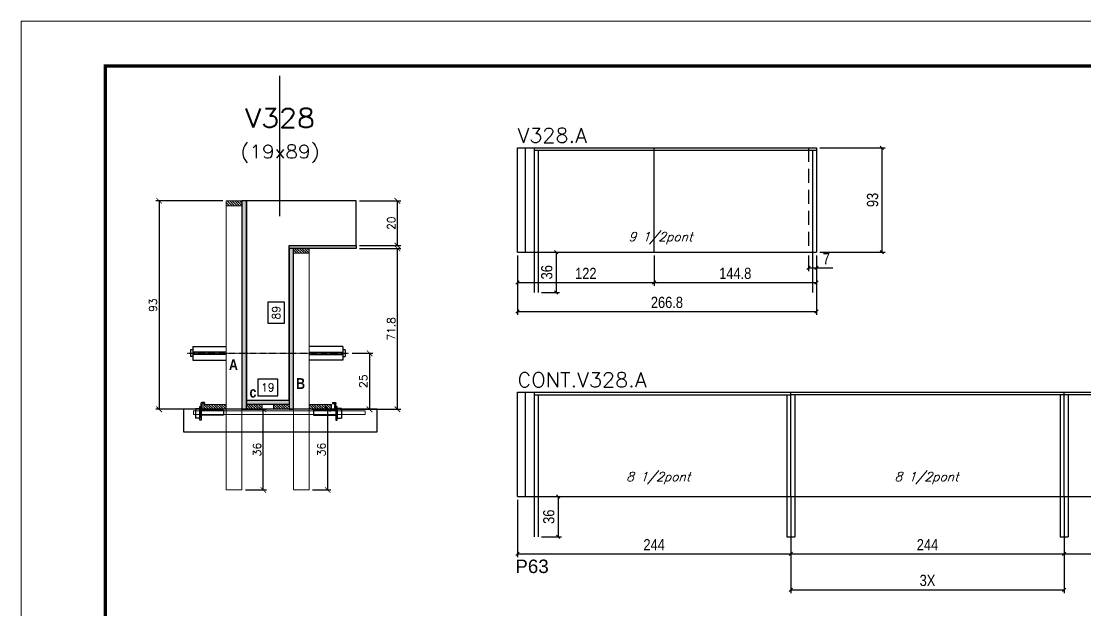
# Model space of a CAD drawing. Extents: x 137137 to 143418, y 10464 to 34486.
# Drawn here: x 137137 to 138087, y 29366 to 29891 of the extents above; entities that cross this region are included whole.
import ezdxf
from ezdxf.enums import TextEntityAlignment as Align

# ---------------------------------------------------------------- set-up
doc = ezdxf.new("R2010")
doc.units = 0
doc.linetypes.add('DASHED', pattern=[0.75, 0.5, -0.25])
doc.linetypes.add('HIDDEN', pattern=[0.375, 0.25, -0.125])
for name, color, linetype in [('5', 5, 'Continuous'), ('barrote', 251, 'Continuous'), ('COTA', 241, 'Continuous'), ('Cota Seção (2x)', 4, 'Continuous'), ('detalhes', 4, 'Continuous'), ('Painéis', 200, 'Continuous'), ('presilha', 1, 'Continuous'), ('SARR_2.2x7', 40, 'Continuous'), ('SARR_3.5x7', 81, 'Continuous'), ('TENSOR', 3, 'Continuous'), ('texto', 7, 'Continuous'), ('Texto de Titulo', 7, 'Continuous'), ('Texto Qtd Sarr', 242, 'Continuous')]:
    doc.layers.add(name, color=color, linetype=linetype)
for name, color, linetype, lineweight in [('CONCRETO', 251, 'Continuous', 25), ('Folhas', 255, 'Continuous', 9), ('Hachura', 251, 'Continuous', 9), ('Madeira', 126, 'Continuous', 18), ('SARRAFO DE PRESSAO', 251, 'DASHED', 9), ('SCO-___-LAJ', 2, 'Continuous', 0), ('Texto Seção', 7, 'Continuous', 15)]:
    doc.layers.add(name, color=color, linetype=linetype, lineweight=lineweight)
doc.styles.add('COTA TECNICA', font='techl___.ttf', dxfattribs={"height": 10})
doc.styles.add('REGUA-120', font='ROMANS.shx', dxfattribs={"height": 15})
doc.styles.add('Romans', font='romans.shx')
doc.styles.get("Standard").update_dxf_attribs({"font": 'arial.ttf'})
doc.styles.add('TECNICA', font='techb___.ttf', dxfattribs={"height": 10})
doc.dimstyles.new('Cota Seção (2x)', dxfattribs={"dimtxt": 7, "dimasz": 5, "dimexe": 3, "dimexo": 3, "dimgap": 2, "dimtad": 3, "dimdec": 1, "dimlfac": 0.5, "dimzin": 12, "dimdsep": 46, "dimtxsty": 'Romans', "dimblk": 'ARCHTICK', "dimcen": 0, "dimclrd": 4, "dimclre": 4, "dimclrt": 1, "dimadec": 1, "dimazin": 3, "dimtfac": 1, "dimtdec": 1, "dimtmove": 0, "dimatfit": 3, "dimldrblk": 'OBLIQUE', "dimfxl": 1, "dimtolj": 1, "dimtzin": 12, "dimarcsym": 0})
doc.dimstyles.new('Cota Seção interna', dxfattribs={"dimtxt": 7, "dimasz": 6, "dimexe": 0.18, "dimexo": 2, "dimgap": -4, "dimtad": 3, "dimdec": 1, "dimlfac": 0.5, "dimzin": 12, "dimdsep": 46, "dimtxsty": 'Romans', "dimblk": 'ARCHTICK', "dimcen": 0.09, "dimse1": 1, "dimse2": 1, "dimsd1": 1, "dimsd2": 1, "dimclrd": 180, "dimclre": 5, "dimclrt": 1, "dimadec": 0, "dimazin": 3, "dimtfac": 1, "dimtdec": 1, "dimtofl": 0, "dimtmove": 0, "dimatfit": 3, "dimldrblk": 'ARCHTICK', "dimfxl": 1, "dimtolj": 1, "dimtzin": 0, "dimarcsym": 0})
doc.dimstyles.new('PAINEL', dxfattribs={"dimtxt": 10, "dimasz": 3, "dimexe": 3, "dimexo": 3, "dimgap": 3, "dimtad": 1, "dimdec": 1, "dimzin": 12, "dimdsep": 46, "dimtxsty": 'COTA TECNICA', "dimblk1": 'OBLIQUE', "dimblk2": 'OBLIQUE', "dimsah": 1, "dimcen": 0.9, "dimclrd": 4, "dimclre": 4, "dimclrt": 240, "dimadec": 1, "dimazin": 3, "dimtfac": 1, "dimtdec": 1, "dimtmove": 0, "dimatfit": 3, "dimfxl": 1, "dimtolj": 1, "dimtzin": 12, "dimarcsym": 0})

# ---------------------------------------------------------------- blocks, each defined once
blk = doc.blocks.new('9999999999')
at = {"layer": 'Folhas'}
blk.add_lwpolyline([(98138.98, 34190.21), (99623.98, 34190.21), (99623.98, 35240.21), (98138.98, 35240.21)], close=True, dxfattribs=at)
at = {"layer": 'Folhas', "color": 30, "const_width": 3}
blk.add_lwpolyline([(98213.98, 34230.21), (99583.98, 34230.21), (99583.98, 35200.21), (98213.98, 35200.21)], close=True, dxfattribs=at)
blk = doc.blocks.new('titulo1')
at = {"layer": 'Defpoints', "color": 252, "linetype": 'HIDDEN', "ltscale": 2}
blk.add_line((0, 0), (0, 125), dxfattribs=at)
at = {"layer": 'Defpoints', "style": 'Romans', "oblique": 15}
blk.add_attdef('FOLHA', text='', height=10, dxfattribs=at).set_placement((0, 15.58), align=Align.MIDDLE_CENTER)
at = {"layer": 'Texto Qtd Sarr', "color": 3, "style": 'Romans', "oblique": 15}
for tag, height, p in [('TITULO', 17, (0, 71.45)), ('SEÇÃO', 12, (0, 41.55))]:
    blk.add_attdef(tag, text='', height=height, dxfattribs=at).set_placement(p, align=Align.MIDDLE_CENTER)
blk = doc.blocks.new('_ArchTick')
at = {"color": 0, "linetype": 'ByBlock', "const_width": 0.15}
blk.add_lwpolyline([(-0.5, -0.5), (0.5, 0.5)], dxfattribs=at)
blk = doc.blocks.new('*D128')
at = {"layer": 'COTA', "color": 4, "lineweight": -2, "transparency": 16777216}
for p, q in [((137439.32, 29688.89), (137476.04, 29688.89)), ((137473.04, 29545.29), (137473.04, 29688.89)), ((137421.72, 29545.29), (137476.04, 29545.29))]:
    blk.add_line(p, q, dxfattribs=at)
at = {"layer": 'Defpoints', "color": 0, "transparency": 16777216}
for p in [(137436.32, 29688.89), (137473.04, 29688.89), (137418.72, 29545.29)]:
    blk.add_point(p, dxfattribs=at)
at = {"layer": 'COTA', "color": 4, "lineweight": -2, "transparency": 16777216, "xscale": 5, "yscale": 5, "zscale": 5}
for p, rotation in [((137473.04, 29688.89), 90), ((137473.04, 29545.29), 270)]:
    blk.add_blockref('_ArchTick', p, dxfattribs=dict(at, rotation=rotation))
at = {"layer": 'COTA', "color": 1, "transparency": 16777216, "insert": (137467.54, 29617.09), "char_height": 7, "attachment_point": 5, "rotation": 90, "style": 'Romans'}
blk.add_mtext('\\A1;71.8', dxfattribs=at)
blk = doc.blocks.new('_Oblique')
at = {"color": 0, "linetype": 'ByBlock', "lineweight": -2}
blk.add_line((-0.5, -0.5), (0.5, 0.5), dxfattribs=at)
blk = doc.blocks.new('*D129')
at = {"layer": 'COTA', "color": 4, "lineweight": -2, "transparency": 16777216}
for p, q in [((137439.32, 29731.29), (137476.04, 29731.29)), ((137473.04, 29691.29), (137473.04, 29731.29)), ((137439.32, 29691.29), (137476.04, 29691.29))]:
    blk.add_line(p, q, dxfattribs=at)
at = {"layer": 'Defpoints', "color": 0, "transparency": 16777216}
for p in [(137436.32, 29731.29), (137473.04, 29731.29), (137436.32, 29691.29)]:
    blk.add_point(p, dxfattribs=at)
at = {"layer": 'COTA', "color": 4, "lineweight": -2, "transparency": 16777216, "xscale": 5, "yscale": 5, "zscale": 5}
for p, rotation in [((137473.04, 29731.29), 90), ((137473.04, 29691.29), 270)]:
    blk.add_blockref('_ArchTick', p, dxfattribs=dict(at, rotation=rotation))
at = {"layer": 'COTA', "color": 1, "transparency": 16777216, "insert": (137467.54, 29711.29), "char_height": 7, "attachment_point": 5, "rotation": 90, "style": 'Romans'}
blk.add_mtext('\\A1;20', dxfattribs=at)
blk = doc.blocks.new('*D130')
at = {"layer": 'Cota Seção (2x)', "color": 180, "lineweight": -2, "transparency": 16777216}
for p, q in [((137372.32, 29640.99), (137357.32, 29640.99)), ((137357.32, 29640.99), (137357.32, 29621.99)), ((137372.32, 29621.99), (137372.32, 29640.99)), ((137357.32, 29621.99), (137372.32, 29621.99))]:
    blk.add_line(p, q, dxfattribs=at)
at = {"layer": 'Defpoints', "color": 0, "transparency": 16777216}
for p in [(137376.32, 29731.29), (137376.32, 29731.29), (137376.32, 29553.29)]:
    blk.add_point(p, dxfattribs=at)
at = {"layer": 'Cota Seção (2x)', "color": 1, "transparency": 16777216, "insert": (137364.82, 29631.49), "char_height": 7, "attachment_point": 5, "rotation": 90, "style": 'Romans'}
blk.add_mtext('\\A1;89', dxfattribs=at)
blk = doc.blocks.new('PRESILHA METÁLICA 1')
at = {"layer": 'presilha'}
for p, q in [((6, 15.5), (7.5, 15.5)), ((6, -2.5), (6, 15.5)), ((7.5, 10.6), (7.5, 19.9)), ((7.5, 15.5), (7.5, -2.5)), ((12, 21), (8.6, 21)), ((9, 11.6), (9, 18.9)), ((12, 19.5), (9.6, 19.5)), ((12, 21), (12, 19.5)), ((0, 13), (6, 13)), ((0, 13), (0, 0)), ((6, 0), (0, 0)), ((6, 13), (6, 0)), ((37.5, 4.1), (7.5, 4.1)), ((37.5, 11), (9.6, 11)), ((37.5, 11), (37.5, 4.1)), ((7.5, -2.5), (6, -2.5))]:
    blk.add_line(p, q, dxfattribs=at)
for centre, radius, start, end in [((8.6, 19.9), 1.14, 90, 180), ((9.6, 18.9), 0.57, 90, 180), ((9.6, 11.6), 0.57, 180, 270)]:
    blk.add_arc(centre, radius, start, end, dxfattribs=at)
blk = doc.blocks.new('*D131')
at = {"layer": 'Cota Seção (2x)', "color": 180, "lineweight": -2, "transparency": 16777216}
for p, q in [((137366.32, 29572.29), (137348.32, 29572.29)), ((137348.32, 29572.29), (137348.32, 29557.29)), ((137366.32, 29557.29), (137366.32, 29572.29)), ((137348.32, 29557.29), (137366.32, 29557.29))]:
    blk.add_line(p, q, dxfattribs=at)
at = {"layer": 'Defpoints', "color": 0, "transparency": 16777216}
for p in [(137376.32, 29553.29), (137338.32, 29545.29), (137376.32, 29545.29)]:
    blk.add_point(p, dxfattribs=at)
at = {"layer": 'Cota Seção (2x)', "color": 1, "transparency": 16777216, "insert": (137357.32, 29564.79), "char_height": 7, "attachment_point": 5, "style": 'Romans'}
blk.add_mtext('\\A1;19', dxfattribs=at)
blk = doc.blocks.new('*D132')
at = {"layer": 'COTA', "color": 4, "lineweight": -2, "transparency": 16777216}
for p, q in [((137317.32, 29731.29), (137257.35, 29731.29)), ((137260.35, 29731.29), (137260.35, 29545.29)), ((137317.32, 29545.29), (137257.35, 29545.29))]:
    blk.add_line(p, q, dxfattribs=at)
at = {"layer": 'Defpoints', "color": 0, "transparency": 16777216}
for p in [(137320.32, 29731.29), (137260.35, 29545.29), (137320.32, 29545.29)]:
    blk.add_point(p, dxfattribs=at)
at = {"layer": 'COTA', "color": 4, "lineweight": -2, "transparency": 16777216, "xscale": 5, "yscale": 5, "zscale": 5}
for p, rotation in [((137260.35, 29731.29), 90), ((137260.35, 29545.29), 270)]:
    blk.add_blockref('_ArchTick', p, dxfattribs=dict(at, rotation=rotation))
at = {"layer": 'COTA', "color": 1, "transparency": 16777216, "insert": (137254.85, 29638.29), "char_height": 7, "attachment_point": 5, "rotation": 90, "style": 'Romans'}
blk.add_mtext('\\A1;93', dxfattribs=at)
blk = doc.blocks.new('*D133')
at = {"layer": 'COTA', "color": 4, "lineweight": -2, "transparency": 16777216}
for p, q in [((137432.62, 29595.26), (137451.18, 29595.26)), ((137448.18, 29595.26), (137448.18, 29545.29)), ((137432.62, 29545.29), (137451.18, 29545.29))]:
    blk.add_line(p, q, dxfattribs=at)
at = {"layer": 'Defpoints', "color": 0, "transparency": 16777216}
for p in [(137429.62, 29595.26), (137429.62, 29545.29), (137448.18, 29545.29)]:
    blk.add_point(p, dxfattribs=at)
at = {"layer": 'COTA', "color": 4, "lineweight": -2, "transparency": 16777216, "xscale": 5, "yscale": 5, "zscale": 5}
for p, rotation in [((137448.18, 29595.26), 90), ((137448.18, 29545.29), 270)]:
    blk.add_blockref('_ArchTick', p, dxfattribs=dict(at, rotation=rotation))
at = {"layer": 'COTA', "color": 1, "transparency": 16777216, "insert": (137442.68, 29570.27), "char_height": 7, "attachment_point": 5, "rotation": 90, "style": 'Romans'}
blk.add_mtext('\\A1;25', dxfattribs=at)
blk = doc.blocks.new('*D137')
at = {"layer": 'COTA', "color": 4, "lineweight": -2, "ltscale": 25, "transparency": 16777216}
for p, q in [((137580.22, 29464.44), (137580.22, 29413.4)), ((137824.22, 29464.44), (137824.22, 29413.4)), ((137580.22, 29416.4), (137824.22, 29416.4))]:
    blk.add_line(p, q, dxfattribs=at)
at = {"layer": 'Defpoints', "color": 0, "ltscale": 25, "transparency": 16777216}
for p in [(137580.22, 29467.44), (137824.22, 29467.44), (137824.22, 29416.4)]:
    blk.add_point(p, dxfattribs=at)
at = {"layer": 'COTA', "color": 4, "lineweight": -2, "ltscale": 25, "transparency": 16777216, "xscale": 3, "yscale": 3, "zscale": 3, "rotation": 180}
blk.add_blockref('_Oblique', (137580.22, 29416.4), dxfattribs=at)
at = {"layer": 'COTA', "color": 4, "lineweight": -2, "ltscale": 25, "transparency": 16777216, "xscale": 3, "yscale": 3, "zscale": 3}
blk.add_blockref('_Oblique', (137824.22, 29416.4), dxfattribs=at)
at = {"layer": 'COTA', "color": 240, "ltscale": 25, "transparency": 16777216, "insert": (137702.22, 29424.47), "char_height": 10, "attachment_point": 5, "style": 'COTA TECNICA'}
blk.add_mtext('\\A1;244', dxfattribs=at)
blk = doc.blocks.new('*D138')
at = {"layer": 'COTA', "color": 4, "lineweight": -2, "ltscale": 25, "transparency": 16777216}
for p, q in [((137824.22, 29464.44), (137824.22, 29413.4)), ((138068.22, 29464.44), (138068.22, 29413.4)), ((137824.22, 29416.4), (138068.22, 29416.4))]:
    blk.add_line(p, q, dxfattribs=at)
at = {"layer": 'Defpoints', "color": 0, "ltscale": 25, "transparency": 16777216}
for p in [(137824.22, 29467.44), (138068.22, 29467.44), (138068.22, 29416.4)]:
    blk.add_point(p, dxfattribs=at)
at = {"layer": 'COTA', "color": 4, "lineweight": -2, "ltscale": 25, "transparency": 16777216, "xscale": 3, "yscale": 3, "zscale": 3, "rotation": 180}
blk.add_blockref('_Oblique', (137824.22, 29416.4), dxfattribs=at)
at = {"layer": 'COTA', "color": 4, "lineweight": -2, "ltscale": 25, "transparency": 16777216, "xscale": 3, "yscale": 3, "zscale": 3}
blk.add_blockref('_Oblique', (138068.22, 29416.4), dxfattribs=at)
at = {"layer": 'COTA', "color": 240, "ltscale": 25, "transparency": 16777216, "insert": (137946.22, 29424.47), "char_height": 10, "attachment_point": 5, "style": 'COTA TECNICA'}
blk.add_mtext('\\A1;244', dxfattribs=at)
blk = doc.blocks.new('*D134')
at = {"layer": 'COTA', "color": 4, "lineweight": -2, "ltscale": 25, "transparency": 16777216}
for p, q in [((137824.22, 29464.44), (137824.22, 29381.34)), ((138068.22, 29464.44), (138068.22, 29381.34)), ((137824.22, 29384.34), (138068.22, 29384.34))]:
    blk.add_line(p, q, dxfattribs=at)
at = {"layer": 'Defpoints', "color": 0, "ltscale": 25, "transparency": 16777216}
for p in [(137824.22, 29467.44), (138068.22, 29467.44), (138068.22, 29384.34)]:
    blk.add_point(p, dxfattribs=at)
at = {"layer": 'COTA', "color": 4, "lineweight": -2, "ltscale": 25, "transparency": 16777216, "xscale": 3, "yscale": 3, "zscale": 3, "rotation": 180}
blk.add_blockref('_Oblique', (137824.22, 29384.34), dxfattribs=at)
at = {"layer": 'COTA', "color": 4, "lineweight": -2, "ltscale": 25, "transparency": 16777216, "xscale": 3, "yscale": 3, "zscale": 3}
blk.add_blockref('_Oblique', (138068.22, 29384.34), dxfattribs=at)
at = {"layer": 'COTA', "color": 240, "ltscale": 25, "transparency": 16777216, "insert": (137946.22, 29392.56), "char_height": 10, "attachment_point": 5, "style": 'COTA TECNICA'}
blk.add_mtext('\\A1;3X', dxfattribs=at)
blk = doc.blocks.new('*D135')
at = {"layer": 'COTA', "color": 4, "lineweight": -2, "ltscale": 25, "transparency": 16777216}
for p, q in [((138068.22, 29464.44), (138068.22, 29413.4)), ((138190.22, 29464.44), (138190.22, 29413.4)), ((138068.22, 29416.4), (138190.22, 29416.4))]:
    blk.add_line(p, q, dxfattribs=at)
at = {"layer": 'Defpoints', "color": 0, "ltscale": 25, "transparency": 16777216}
for p in [(138068.22, 29467.44), (138190.22, 29467.44), (138190.22, 29416.4)]:
    blk.add_point(p, dxfattribs=at)
at = {"layer": 'COTA', "color": 4, "lineweight": -2, "ltscale": 25, "transparency": 16777216, "xscale": 3, "yscale": 3, "zscale": 3, "rotation": 180}
blk.add_blockref('_Oblique', (138068.22, 29416.4), dxfattribs=at)
at = {"layer": 'COTA', "color": 4, "lineweight": -2, "ltscale": 25, "transparency": 16777216, "xscale": 3, "yscale": 3, "zscale": 3}
blk.add_blockref('_Oblique', (138190.22, 29416.4), dxfattribs=at)
at = {"layer": 'COTA', "color": 240, "ltscale": 25, "transparency": 16777216, "insert": (138129.22, 29424.46), "char_height": 10, "attachment_point": 5, "style": 'COTA TECNICA'}
blk.add_mtext('\\A1;122', dxfattribs=at)
blk = doc.blocks.new('*D139')
at = {"layer": 'COTA', "color": 4, "lineweight": -2, "ltscale": 25, "transparency": 16777216}
for p, q in [((137850.02, 29778.56), (137908.47, 29778.56)), ((137905.47, 29778.56), (137905.47, 29685.56)), ((137850.02, 29685.56), (137908.47, 29685.56))]:
    blk.add_line(p, q, dxfattribs=at)
at = {"layer": 'Defpoints', "color": 0, "ltscale": 25, "transparency": 16777216}
for p in [(137847.02, 29778.56), (137847.02, 29685.56), (137905.47, 29685.56)]:
    blk.add_point(p, dxfattribs=at)
at = {"layer": 'COTA', "color": 4, "lineweight": -2, "ltscale": 25, "transparency": 16777216, "xscale": 3, "yscale": 3, "zscale": 3}
for p, rotation in [((137905.47, 29778.56), 90), ((137905.47, 29685.56), 270)]:
    blk.add_blockref('_Oblique', p, dxfattribs=dict(at, rotation=rotation))
at = {"layer": 'COTA', "color": 240, "ltscale": 25, "transparency": 16777216, "insert": (137897.23, 29732.06), "char_height": 10, "attachment_point": 5, "rotation": 90, "style": 'COTA TECNICA'}
blk.add_mtext('\\A1;93', dxfattribs=at)
blk = doc.blocks.new('*D142')
at = {"layer": 'COTA', "color": 4, "lineweight": -2, "ltscale": 25, "transparency": 16777216}
for p, q in [((137580.22, 29682.56), (137580.22, 29629.47)), ((137847.02, 29682.56), (137847.02, 29629.47)), ((137580.22, 29632.47), (137847.02, 29632.47))]:
    blk.add_line(p, q, dxfattribs=at)
at = {"layer": 'Defpoints', "color": 0, "ltscale": 25, "transparency": 16777216}
for p in [(137580.22, 29685.56), (137847.02, 29685.56), (137847.02, 29632.47)]:
    blk.add_point(p, dxfattribs=at)
at = {"layer": 'COTA', "color": 4, "lineweight": -2, "ltscale": 25, "transparency": 16777216, "xscale": 3, "yscale": 3, "zscale": 3, "rotation": 180}
blk.add_blockref('_Oblique', (137580.22, 29632.47), dxfattribs=at)
at = {"layer": 'COTA', "color": 4, "lineweight": -2, "ltscale": 25, "transparency": 16777216, "xscale": 3, "yscale": 3, "zscale": 3}
blk.add_blockref('_Oblique', (137847.02, 29632.47), dxfattribs=at)
at = {"layer": 'COTA', "color": 240, "ltscale": 25, "transparency": 16777216, "insert": (137713.62, 29640.59), "char_height": 10, "attachment_point": 5, "style": 'COTA TECNICA'}
blk.add_mtext('\\A1;266.8', dxfattribs=at)
blk = doc.blocks.new('*D143')
at = {"layer": 'COTA', "color": 4, "lineweight": -2, "ltscale": 25, "transparency": 16777216}
for p, q in [((137580.22, 29682.56), (137580.22, 29655.45)), ((137702.22, 29682.56), (137702.22, 29655.45)), ((137580.22, 29658.45), (137702.22, 29658.45))]:
    blk.add_line(p, q, dxfattribs=at)
at = {"layer": 'Defpoints', "color": 0, "ltscale": 25, "transparency": 16777216}
for p in [(137580.22, 29685.56), (137702.22, 29685.56), (137702.22, 29658.45)]:
    blk.add_point(p, dxfattribs=at)
at = {"layer": 'COTA', "color": 4, "lineweight": -2, "ltscale": 25, "transparency": 16777216, "xscale": 3, "yscale": 3, "zscale": 3, "rotation": 180}
blk.add_blockref('_Oblique', (137580.22, 29658.45), dxfattribs=at)
at = {"layer": 'COTA', "color": 4, "lineweight": -2, "ltscale": 25, "transparency": 16777216, "xscale": 3, "yscale": 3, "zscale": 3}
blk.add_blockref('_Oblique', (137702.22, 29658.45), dxfattribs=at)
at = {"layer": 'COTA', "color": 240, "ltscale": 25, "transparency": 16777216, "insert": (137641.22, 29666.51), "char_height": 10, "attachment_point": 5, "style": 'COTA TECNICA'}
blk.add_mtext('\\A1;122', dxfattribs=at)
blk = doc.blocks.new('*D144')
at = {"layer": 'COTA', "color": 4, "lineweight": -2, "ltscale": 25, "transparency": 16777216}
for p, q in [((137702.22, 29682.56), (137702.22, 29655.45)), ((137847.02, 29682.56), (137847.02, 29655.45)), ((137702.22, 29658.45), (137847.02, 29658.45))]:
    blk.add_line(p, q, dxfattribs=at)
at = {"layer": 'Defpoints', "color": 0, "ltscale": 25, "transparency": 16777216}
for p in [(137702.22, 29685.56), (137847.02, 29685.56), (137847.02, 29658.45)]:
    blk.add_point(p, dxfattribs=at)
at = {"layer": 'COTA', "color": 4, "lineweight": -2, "ltscale": 25, "transparency": 16777216, "xscale": 3, "yscale": 3, "zscale": 3, "rotation": 180}
blk.add_blockref('_Oblique', (137702.22, 29658.45), dxfattribs=at)
at = {"layer": 'COTA', "color": 4, "lineweight": -2, "ltscale": 25, "transparency": 16777216, "xscale": 3, "yscale": 3, "zscale": 3}
blk.add_blockref('_Oblique', (137847.02, 29658.45), dxfattribs=at)
at = {"layer": 'COTA', "color": 240, "ltscale": 25, "transparency": 16777216, "insert": (137774.62, 29666.55), "char_height": 10, "attachment_point": 5, "style": 'COTA TECNICA'}
blk.add_mtext('\\A1;144.8', dxfattribs=at)
blk = doc.blocks.new('*D1774')
at = {"layer": 'COTA', "color": 4, "lineweight": -2, "ltscale": 25, "transparency": 16777216}
for p, q in [((137840.02, 29682.56), (137840.02, 29668.53)), ((137847.02, 29682.56), (137847.02, 29668.53)), ((137840.02, 29671.53), (137847.02, 29671.53)), ((137847.02, 29671.53), (137861.76, 29671.53))]:
    blk.add_line(p, q, dxfattribs=at)
at = {"layer": 'Defpoints', "color": 0, "ltscale": 25, "transparency": 16777216}
for p in [(137840.02, 29685.56), (137847.02, 29685.56), (137847.02, 29671.53)]:
    blk.add_point(p, dxfattribs=at)
at = {"layer": 'COTA', "color": 4, "lineweight": -2, "ltscale": 25, "transparency": 16777216, "xscale": 3, "yscale": 3, "zscale": 3, "rotation": 180}
blk.add_blockref('_Oblique', (137840.02, 29671.53), dxfattribs=at)
at = {"layer": 'COTA', "color": 4, "lineweight": -2, "ltscale": 25, "transparency": 16777216, "xscale": 3, "yscale": 3, "zscale": 3}
blk.add_blockref('_Oblique', (137847.02, 29671.53), dxfattribs=at)
at = {"layer": 'COTA', "color": 240, "ltscale": 25, "transparency": 16777216, "insert": (137855.89, 29679.61), "char_height": 10, "attachment_point": 5, "style": 'COTA TECNICA'}
blk.add_mtext('\\A1;7', dxfattribs=at)
blk = doc.blocks.new('*D1897')
at = {"layer": 'COTA', "color": 4, "lineweight": -2, "ltscale": 25, "transparency": 16777216}
for p, q in [((137601.72, 29467.44), (137619.43, 29467.44)), ((137616.43, 29467.44), (137616.43, 29431.44)), ((137601.72, 29431.44), (137619.43, 29431.44))]:
    blk.add_line(p, q, dxfattribs=at)
at = {"layer": 'Defpoints', "color": 0, "ltscale": 25, "transparency": 16777216}
for p in [(137598.72, 29467.44), (137598.72, 29431.44), (137616.43, 29431.44)]:
    blk.add_point(p, dxfattribs=at)
at = {"layer": 'COTA', "color": 4, "lineweight": -2, "ltscale": 25, "transparency": 16777216, "xscale": 3, "yscale": 3, "zscale": 3}
for p, rotation in [((137616.43, 29467.44), 90), ((137616.43, 29431.44), 270)]:
    blk.add_blockref('_Oblique', p, dxfattribs=dict(at, rotation=rotation))
at = {"layer": 'COTA', "color": 240, "ltscale": 25, "transparency": 16777216, "insert": (137608.21, 29449.44), "char_height": 10, "attachment_point": 5, "rotation": 90, "style": 'COTA TECNICA'}
blk.add_mtext('\\A1;36', dxfattribs=at)
blk = doc.blocks.new('*D1898')
at = {"layer": 'COTA', "color": 4, "lineweight": -2, "ltscale": 25, "transparency": 16777216}
for p, q in [((137601.72, 29685.56), (137617.63, 29685.56)), ((137614.63, 29685.56), (137614.63, 29649.56)), ((137601.72, 29649.56), (137617.63, 29649.56))]:
    blk.add_line(p, q, dxfattribs=at)
at = {"layer": 'Defpoints', "color": 0, "ltscale": 25, "transparency": 16777216}
for p in [(137598.72, 29685.56), (137598.72, 29649.56), (137614.63, 29649.56)]:
    blk.add_point(p, dxfattribs=at)
at = {"layer": 'COTA', "color": 4, "lineweight": -2, "ltscale": 25, "transparency": 16777216, "xscale": 3, "yscale": 3, "zscale": 3}
for p, rotation in [((137614.63, 29685.56), 90), ((137614.63, 29649.56), 270)]:
    blk.add_blockref('_Oblique', p, dxfattribs=dict(at, rotation=rotation))
at = {"layer": 'COTA', "color": 240, "ltscale": 25, "transparency": 16777216, "insert": (137606.41, 29667.56), "char_height": 10, "attachment_point": 5, "rotation": 90, "style": 'COTA TECNICA'}
blk.add_mtext('\\A1;36', dxfattribs=at)
blk = doc.blocks.new('*D1900')
at = {"layer": 'COTA', "color": 4, "lineweight": -2, "transparency": 16777216}
for p, q in [((137337.32, 29545.29), (137356.31, 29545.29)), ((137353.31, 29473.29), (137353.31, 29545.29)), ((137337.32, 29473.29), (137356.31, 29473.29))]:
    blk.add_line(p, q, dxfattribs=at)
at = {"layer": 'Defpoints', "color": 0, "transparency": 16777216}
for p in [(137334.32, 29545.29), (137353.31, 29545.29), (137334.32, 29473.29)]:
    blk.add_point(p, dxfattribs=at)
at = {"layer": 'COTA', "color": 4, "lineweight": -2, "transparency": 16777216, "xscale": 5, "yscale": 5, "zscale": 5}
for p, rotation in [((137353.31, 29545.29), 90), ((137353.31, 29473.29), 270)]:
    blk.add_blockref('_ArchTick', p, dxfattribs=dict(at, rotation=rotation))
at = {"layer": 'COTA', "color": 1, "transparency": 16777216, "insert": (137347.81, 29509.29), "char_height": 7, "attachment_point": 5, "rotation": 90, "style": 'Romans'}
blk.add_mtext('\\A1;36', dxfattribs=at)
blk = doc.blocks.new('*D1901')
at = {"layer": 'COTA', "color": 4, "lineweight": -2, "transparency": 16777216}
for p, q in [((137397.32, 29545.29), (137413.75, 29545.29)), ((137410.75, 29545.29), (137410.75, 29473.29)), ((137397.32, 29473.29), (137413.75, 29473.29))]:
    blk.add_line(p, q, dxfattribs=at)
at = {"layer": 'Defpoints', "color": 0, "transparency": 16777216}
for p in [(137394.32, 29545.29), (137394.32, 29473.29), (137410.75, 29473.29)]:
    blk.add_point(p, dxfattribs=at)
at = {"layer": 'COTA', "color": 4, "lineweight": -2, "transparency": 16777216, "xscale": 5, "yscale": 5, "zscale": 5}
for p, rotation in [((137410.75, 29545.29), 90), ((137410.75, 29473.29), 270)]:
    blk.add_blockref('_ArchTick', p, dxfattribs=dict(at, rotation=rotation))
at = {"layer": 'COTA', "color": 1, "transparency": 16777216, "insert": (137405.25, 29509.29), "char_height": 7, "attachment_point": 5, "rotation": 90, "style": 'Romans'}
blk.add_mtext('\\A1;36', dxfattribs=at)

msp = doc.modelspace()

# ---------------------------------------------------------------- hatches: boundary and pattern name
at = {"layer": 'Hachura'}
h = msp.add_hatch(dxfattribs=at)
h.set_pattern_fill('ANSI31', color=256, scale=0.5, angle=270, style=0)
h.set_pattern_definition([(315, (160226.139, 21423.6455), (1.12253202, 1.12253202), [])])
h.paths.add_polyline_path([(137320.32, 29726.89), (137320.32, 29731.29), (137334.32, 29731.29), (137334.32, 29726.89)])
h = msp.add_hatch(color=256, dxfattribs=at)
h.dxf.hatch_style = 1
h.paths.add_polyline_path([(137338.32, 29731.29), (137334.32, 29731.29), (137334.32, 29545.29), (137338.32, 29545.29)])
h = msp.add_hatch(color=256, dxfattribs=at)
h.dxf.hatch_style = 1
h.paths.add_polyline_path([(137376.32, 29688.89), (137376.32, 29691.29), (137436.32, 29691.29), (137436.32, 29688.89)])
h = msp.add_hatch(color=256, dxfattribs=at)
h.dxf.hatch_style = 1
h.paths.add_polyline_path([(137380.32, 29688.89), (137376.32, 29688.89), (137376.32, 29545.29), (137380.32, 29545.29)])
h = msp.add_hatch(dxfattribs=at)
h.set_pattern_fill('ANSI31', color=256, scale=0.5, angle=270, style=0)
h.set_pattern_definition([(315, (160286.139, 21381.2455), (1.12253202, 1.12253202), [])])
h.paths.add_polyline_path([(137380.32, 29684.49), (137380.32, 29688.89), (137394.32, 29688.89), (137394.32, 29684.49)])
h = msp.add_hatch(color=256, dxfattribs=at)
h.dxf.hatch_style = 1
h.paths.add_polyline_path([(137338.32, 29549.69), (137338.32, 29553.29), (137376.32, 29553.29), (137376.32, 29549.69)])
h = msp.add_hatch(dxfattribs=at)
h.set_pattern_fill('ANSI31', color=256, scale=0.5, angle=270, style=0)
h.set_pattern_definition([(315, (160192.139, 21315.6455), (1.12253202, 1.12253202), [])])
h.paths.add_polyline_path([(137320.32, 29545.29), (137320.32, 29549.69), (137300.32, 29549.69), (137300.32, 29545.29)])
h = msp.add_hatch(dxfattribs=at)
h.set_pattern_fill('ANSI31', color=256, scale=0.5, angle=270, style=0)
h.set_pattern_definition([(315, (160294.9411, 21315.6455), (1.12253202, 1.12253202), [])])
h.paths.add_polyline_path([(137338.32, 29545.29), (137338.32, 29549.69), (137352.32, 29549.69), (137352.32, 29545.29)])
h = msp.add_hatch(dxfattribs=at)
h.set_pattern_fill('ANSI31', color=256, scale=0.5, angle=270, style=0)
h.set_pattern_definition([(315, (160294.939, 21315.6455), (1.12253202, 1.12253202), [])])
h.paths.add_polyline_path([(137376.32, 29545.29), (137376.32, 29549.69), (137362.32, 29549.69), (137362.32, 29545.29)])
h = msp.add_hatch(dxfattribs=at)
h.set_pattern_fill('ANSI31', color=256, scale=0.5, angle=270, style=0)
h.set_pattern_definition([(315, (160286.139, 21315.6455), (1.12253202, 1.12253202), [])])
h.paths.add_polyline_path([(137414.32, 29545.29), (137414.32, 29549.69), (137394.32, 29549.69), (137394.32, 29545.29)])

# ---------------------------------------------------------------- linework, layer by layer
at = {"ltscale": 3}
for p, q in [((137290.32, 29601.26), (137290.32, 29589.26)), ((137290.32, 29601.26), (137320.32, 29601.26)), ((137424.32, 29601.26), (137394.32, 29601.26)), ((137424.32, 29601.26), (137424.32, 29589.26)), ((137288.32, 29598.26), (137288.32, 29592.26)), ((137290.32, 29598.26), (137288.32, 29598.26)), ((137290.32, 29592.26), (137288.32, 29592.26)), ((137320.32, 29596.26), (137290.32, 29596.26)), ((137320.32, 29594.26), (137290.32, 29594.26)), ((137290.32, 29589.26), (137320.32, 29589.26)), ((137394.32, 29596.26), (137424.32, 29596.26)), ((137394.32, 29594.26), (137424.32, 29594.26)), ((137424.32, 29589.26), (137394.32, 29589.26)), ((137426.32, 29598.26), (137424.32, 29598.26)), ((137424.32, 29592.26), (137426.32, 29592.26)), ((137426.32, 29598.26), (137426.32, 29592.26))]:
    msp.add_line(p, q, dxfattribs=at)
at = {"layer": 'barrote'}
msp.add_lwpolyline([(137281.96, 29525.29), (137454.92, 29525.29), (137454.92, 29545.29), (137281.96, 29545.29)], close=True, dxfattribs=at)
at = {"layer": 'CONCRETO'}
msp.add_lwpolyline([(137376.32, 29691.29), (137436.32, 29691.29), (137436.32, 29731.29), (137376.32, 29731.29), (137376.32, 29731.29), (137338.32, 29731.29), (137338.32, 29549.69), (137338.32, 29549.69), (137338.32, 29553.29), (137376.32, 29553.29)], close=True, dxfattribs=at)
at = {"layer": 'COTA', "linetype": 'ByBlock'}
for p, q in [((137824.22, 29467.44), (137824.22, 29431.44)), ((138068.22, 29467.44), (138068.22, 29431.44)), ((137820.72, 29431.44), (137827.72, 29431.44)), ((138064.72, 29431.44), (138071.72, 29431.44))]:
    msp.add_line(p, q, dxfattribs=at)
at = {"layer": 'Madeira'}
for points in [[(137320.32, 29726.89), (137320.32, 29731.29), (137334.32, 29731.29), (137334.32, 29726.89)], [(137320.32, 29731.29), (137334.32, 29731.29), (137334.32, 29473.29), (137320.32, 29473.29)], [(137380.32, 29684.49), (137380.32, 29688.89), (137394.32, 29688.89), (137394.32, 29684.49)], [(137380.32, 29688.89), (137394.32, 29688.89), (137394.32, 29473.29), (137380.32, 29473.29)], [(137320.32, 29545.29), (137320.32, 29549.69), (137300.32, 29549.69), (137300.32, 29545.29)], [(137338.32, 29545.29), (137338.32, 29549.69), (137352.32, 29549.69), (137352.32, 29545.29)], [(137376.32, 29545.29), (137376.32, 29549.69), (137362.32, 29549.69), (137362.32, 29545.29)], [(137414.32, 29545.29), (137414.32, 29549.69), (137394.32, 29549.69), (137394.32, 29545.29)]]:
    msp.add_lwpolyline(points, close=True, dxfattribs=at)
at = {"layer": 'Painéis', "ltscale": 25}
for p, q in [((137580.22, 29778.56), (137847.02, 29778.56)), ((137580.22, 29685.56), (137580.22, 29778.56)), ((137702.22, 29685.56), (137702.22, 29778.56)), ((137847.02, 29778.56), (137847.02, 29685.56)), ((137580.22, 29685.56), (137847.02, 29685.56)), ((137580.22, 29467.44), (137580.22, 29560.44)), ((137580.22, 29560.44), (138351.92, 29560.44)), ((137824.22, 29467.44), (137824.22, 29560.44)), ((138068.22, 29467.44), (138068.22, 29560.44)), ((137580.22, 29467.44), (138396.42, 29467.44))]:
    msp.add_line(p, q, dxfattribs=at)
at = {"layer": 'Painéis'}
for points in [[(137338.32, 29731.29), (137334.32, 29731.29), (137334.32, 29545.29), (137338.32, 29545.29)], [(137376.32, 29688.89), (137376.32, 29691.29), (137436.32, 29691.29), (137436.32, 29688.89)], [(137380.32, 29688.89), (137376.32, 29688.89), (137376.32, 29545.29), (137380.32, 29545.29)], [(137338.32, 29549.69), (137338.32, 29553.29), (137376.32, 29553.29), (137376.32, 29549.69)]]:
    msp.add_lwpolyline(points, close=True, dxfattribs=at)
at = {"layer": 'SARR_2.2x7', "linetype": 'Continuous'}
for p, q in [((137587.22, 29778.56), (137587.22, 29685.56)), ((137595.22, 29776.36), (137847.02, 29776.36)), ((137587.22, 29560.44), (137587.22, 29467.44)), ((137595.22, 29558.24), (137824.22, 29558.24)), ((138068.22, 29558.24), (137824.22, 29558.24)), ((138190.22, 29558.24), (138068.22, 29558.24))]:
    msp.add_line(p, q, dxfattribs=at)
at = {"layer": 'SARR_2.2x7', "linetype": 'HIDDEN', "ltscale": 50}
msp.add_line((137840.02, 29778.56), (137840.02, 29685.56), dxfattribs=at)
at = {"layer": 'SARR_3.5x7'}
for p, q in [((137595.22, 29778.56), (137595.22, 29649.56)), ((137598.72, 29776.36), (137598.72, 29649.56)), ((137843.52, 29776.36), (137843.52, 29649.56)), ((137595.22, 29560.44), (137595.22, 29431.44)), ((137598.72, 29558.24), (137598.72, 29431.44)), ((137820.72, 29558.24), (137820.72, 29431.44)), ((137827.72, 29558.24), (137827.72, 29431.44)), ((138064.72, 29558.24), (138064.72, 29431.44)), ((138071.72, 29558.24), (138071.72, 29431.44))]:
    msp.add_line(p, q, dxfattribs=at)
at = {"layer": 'SCO-___-LAJ', "color": 1}
msp.add_lwpolyline([(137290.96, 29543.96), (137444.26, 29543.96), (137444.26, 29540.76), (137290.96, 29540.76)], close=True, dxfattribs=at)
at = {"layer": 'TENSOR', "linetype": 'HIDDEN', "ltscale": 0.5}
msp.add_line((137285.32, 29595.26), (137429.62, 29595.26), dxfattribs=at)

# ---------------------------------------------------------------- block references
at = {"layer": 'presilha', "yscale": 0.6666666666666666, "zscale": 0.6666666666666666, "rotation": 359.9999999998245}
for p, xscale in [((137292.74, 29537.32), 0.6666666666666666), ((137423.19, 29537.32), -0.6666666666666666)]:
    msp.add_blockref('PRESILHA METÁLICA 1', p, dxfattribs=dict(at, xscale=xscale))
at = {"layer": 'SARRAFO DE PRESSAO', "color": 6, "linetype": 'ByBlock'}
msp.add_blockref('9999999999', (38998.31, -5348.73), dxfattribs=at)
at = {"layer": 'Texto Seção'}
ref = msp.add_blockref('titulo1', (137368.19, 29717.71), dxfattribs=at)
ref.add_attrib('TITULO', 'V328', dxfattribs={"layer": 'Texto de Titulo', "color": 7, "height": 17, "style": 'Romans', "width": 1.1}).set_placement((137368.19, 29805.21), align=Align.MIDDLE_CENTER)
ref.add_attrib('SEÇÃO', '(19x89)', dxfattribs={"layer": 'Texto de Titulo', "color": 7, "height": 12, "style": 'Romans', "width": 1.1}).set_placement((137368.19, 29775.21), align=Align.MIDDLE_CENTER)

# ---------------------------------------------------------------- texts
at = {"layer": '5', "linetype": 'Continuous'}
msp.add_text('P63', height=12, rotation=0.00004, dxfattribs=at).set_placement((137578.31, 29399.19))
at = {"layer": 'detalhes', "style": 'TECNICA'}
for s, p in [('A', (137322.71, 29580.32)), ('B', (137382.68, 29563.48)), ('c', (137341.04, 29555.78))]:
    msp.add_text(s, height=9.6, rotation=360, dxfattribs=at).set_placement(p)
at = {"layer": 'texto', "color": 2, "char_height": 8, "attachment_point": 5, "style": 'Romans'}
for s, insert in [('{\\Q19;\\C256;9 1/2pont}', (137707.8, 29697.93)), ('{\\Q19;\\C256;8 1/2pont}', (137705.84, 29483.89)), ('{\\Q19;\\C256;8 1/2pont}', (137945.33, 29483.89))]:
    msp.add_mtext(s, dxfattribs=dict(at, insert=insert))
at = {"layer": 'Texto Seção', "style": 'REGUA-120', "width": 1.05}
for s, p in [('V328.A', (137580.21, 29783.16)), ('CONT.V328.A', (137580.21, 29565.05))]:
    msp.add_text(s, height=13, dxfattribs=at).set_placement(p)

# ---------------------------------------------------------------- dimensions: what is measured, and where the dimension line sits
at = {"layer": 'COTA', "ltscale": 25}
for base, p1, p2, picture, middle in [((137905.47, 29685.56), (137847.02, 29778.56), (137847.02, 29685.56), '*D139', (137897.23, 29732.06)), ((137614.63, 29649.56), (137598.72, 29685.56), (137598.72, 29649.56), '*D1898', (137606.41, 29667.56)), ((137616.43, 29431.44), (137598.72, 29467.44), (137598.72, 29431.44), '*D1897', (137608.21, 29449.44))]:
    dim = msp.add_linear_dim(base=base, p1=p1, p2=p2, angle=90, dimstyle='PAINEL', dxfattribs=at)
    dim.commit()
    dim.dimension.update_dxf_attribs({"geometry": picture, "text_midpoint": middle})
at = {"layer": 'COTA'}
for base, p1, p2, picture, middle in [((137260.35, 29545.29), (137320.32, 29731.29), (137320.32, 29545.29), '*D132', (137254.85, 29638.29)), ((137473.04, 29731.29), (137436.32, 29691.29), (137436.32, 29731.29), '*D129', (137467.54, 29711.29)), ((137473.04, 29688.89), (137418.72, 29545.29), (137436.32, 29688.89), '*D128', (137467.54, 29617.09)), ((137448.18, 29545.29), (137429.62, 29595.26), (137429.62, 29545.29), '*D133', (137442.68, 29570.27)), ((137353.31, 29545.29), (137334.32, 29473.29), (137334.32, 29545.29), '*D1900', (137347.81, 29509.29)), ((137410.75, 29473.29), (137394.32, 29545.29), (137394.32, 29473.29), '*D1901', (137405.25, 29509.29))]:
    dim = msp.add_linear_dim(base=base, p1=p1, p2=p2, angle=90, dimstyle='Cota Seção (2x)', dxfattribs=at)
    dim.commit()
    dim.dimension.update_dxf_attribs({"geometry": picture, "text_midpoint": middle})
at = {"layer": 'COTA', "ltscale": 25}
for base, p1, p2, picture, middle in [((137847.02, 29632.47), (137580.22, 29685.56), (137847.02, 29685.56), '*D142', (137713.62, 29640.59)), ((137702.22, 29658.45), (137580.22, 29685.56), (137702.22, 29685.56), '*D143', (137641.22, 29666.51)), ((137847.02, 29671.53), (137840.02, 29685.56), (137847.02, 29685.56), '*D1774', (137855.89, 29679.61)), ((137824.22, 29416.4), (137580.22, 29467.44), (137824.22, 29467.44), '*D137', (137702.22, 29424.47)), ((138068.22, 29416.4), (137824.22, 29467.44), (138068.22, 29467.44), '*D138', (137946.22, 29424.47)), ((138190.22, 29416.4), (138068.22, 29467.44), (138190.22, 29467.44), '*D135', (138129.22, 29424.46))]:
    dim = msp.add_linear_dim(base=base, p1=p1, p2=p2, dimstyle='PAINEL', dxfattribs=at)
    dim.commit()
    dim.dimension.update_dxf_attribs({"geometry": picture, "text_midpoint": middle})
dim = msp.add_linear_dim(base=(137847.02, 29658.45), p1=(137702.22, 29685.56), p2=(137847.02, 29685.56), dimstyle='PAINEL', override={"dimtmove": 1}, dxfattribs=at)
dim.commit()
dim.dimension.update_dxf_attribs({"geometry": '*D144', "text_midpoint": (137774.62, 29666.55)})
dim = msp.add_linear_dim(base=(138068.22, 29384.34), p1=(137824.22, 29467.44), p2=(138068.22, 29467.44), text='3X', dimstyle='PAINEL', dxfattribs=at)
dim.commit()
dim.dimension.update_dxf_attribs({"geometry": '*D134', "text_midpoint": (137946.22, 29392.56)})
at = {"layer": 'Cota Seção (2x)'}
dim = msp.add_linear_dim(base=(137376.32, 29731.29), p1=(137376.32, 29553.29), p2=(137376.32, 29731.29), angle=90, dimstyle='Cota Seção interna', dxfattribs=at)
dim.commit()
dim.dimension.update_dxf_attribs({"geometry": '*D130', "text_midpoint": (137376.32, 29631.49), "dimtype": 160})
dim = msp.add_linear_dim(base=(137376.32, 29553.29), p1=(137338.32, 29545.29), p2=(137376.32, 29545.29), dimstyle='Cota Seção interna', dxfattribs=at)
dim.commit()
dim.dimension.update_dxf_attribs({"geometry": '*D131', "text_midpoint": (137357.32, 29553.29), "dimtype": 160})

doc.saveas('drawing.dxf')
